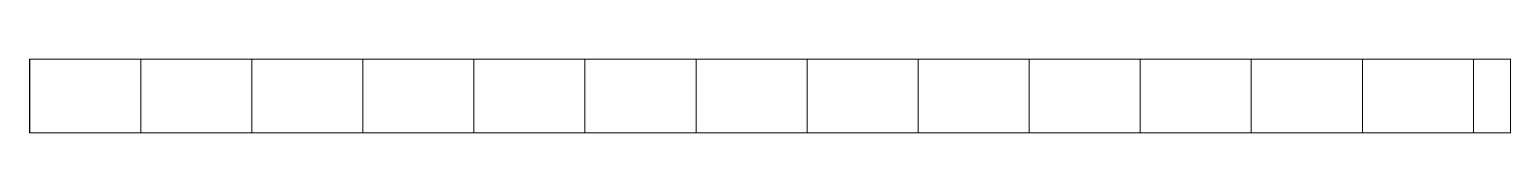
# Model space of a CAD drawing. Header units: metres. Extents: x 0 to 200, y -10 to 0.
import ezdxf

# ---------------------------------------------------------------- set-up
doc = ezdxf.new("R2010")
doc.units = ezdxf.units.M
doc.layers.add('A-DETL-GENF', color=92, linetype='Continuous', lineweight=18)
doc.layers.add('A-DETL-MEDM', color=33, linetype='Continuous', lineweight=18)

# ---------------------------------------------------------------- blocks, each defined once
blk = doc.blocks.new('00 plaatmateriaal1 - d_10 mm-3879532-00_0 Basismaterialen')
at = {"layer": 'A-DETL-GENF', "lineweight": 13}
h = blk.add_hatch(dxfattribs=at)
h.set_pattern_fill('FP_727', color=256, style=0, pattern_type=2)
h.set_pattern_definition([(90, (0, 0), (-15, 9e-16), [])])
h.paths.add_polyline_path([(200, 0), (0, 0), (0, -10), (200, -10)])
at = {"layer": 'A-DETL-MEDM'}
for p, q in [((200, 0), (0, 0)), ((0, 0), (0, -10)), ((200, -10), (200, 0)), ((0, -10), (200, -10))]:
    blk.add_line(p, q, dxfattribs=at)

msp = doc.modelspace()

# ---------------------------------------------------------------- block references
msp.add_blockref('00 plaatmateriaal1 - d_10 mm-3879532-00_0 Basismaterialen', (0, 0))

doc.saveas('drawing.dxf')
